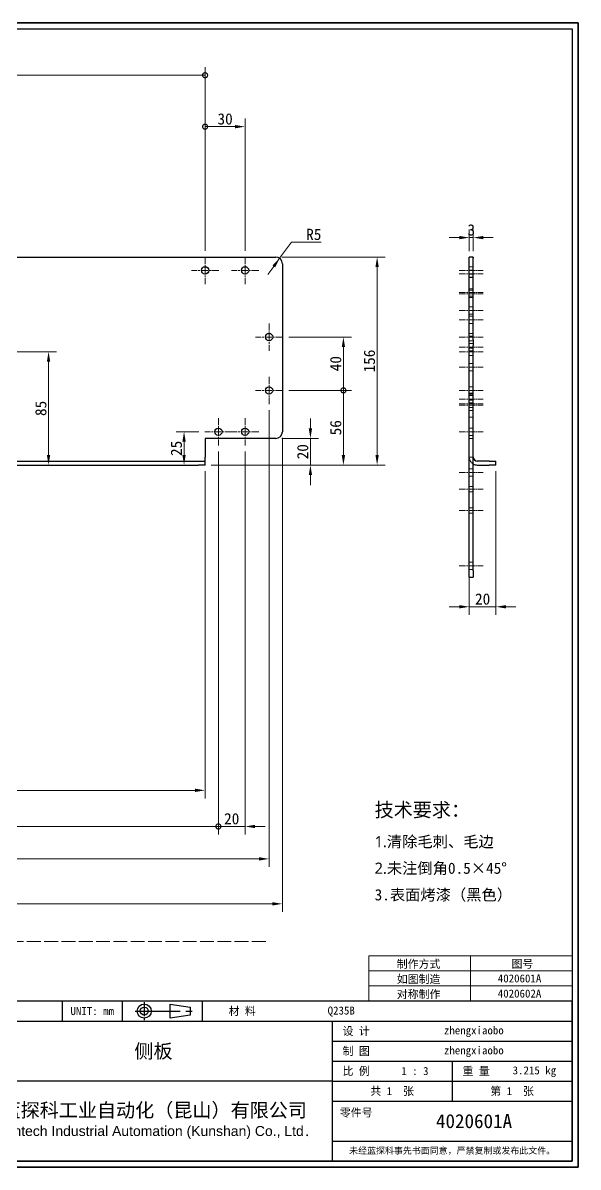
# Model space of a CAD drawing. Header units: millimetres. Extents: x 18 to 1244, y 16 to 875.
# Drawn here: x 827 to 1244, y 16 to 875 of the extents above; entities that cross this region are included whole.
import ezdxf
from ezdxf.enums import TextEntityAlignment as Align

# ---------------------------------------------------------------- set-up
doc = ezdxf.new("R2010")
doc.units = ezdxf.units.MM
doc.header["$LTSCALE"] = 3
for name, pattern in [('CHAIN', [0.3543, 0.2362, -0.0295, 0.0591, -0.0295]), ('DASHED', [0.2067, 0.1654, -0.0413]), ('DASHED_SPACE', [0.2067, 0.1654, -0.0413])]:
    doc.linetypes.add(name, pattern=pattern)
for name, color, linetype, lineweight in [('1', 7, 'Continuous', 18), ('可见 (ISO)', 7, 'Continuous', 25), ('图框 (ISO)', 7, 'Continuous', 35), ('标题 (ISO)', 7, 'Continuous', 25), ('草图几何图元 (ISO)', 7, 'Continuous', 18)]:
    doc.layers.add(name, color=color, linetype=linetype, lineweight=lineweight)
for name, color, linetype, lineweight, true_color in [('中心标记 (ISO)', 1, 'CHAIN', 18, 0xff0000), ('中心线 (ISO)', 1, 'CHAIN', 18, 0xff0000), ('尺寸 (ISO)', 7, 'Continuous', 18, 0x008000), ('符号 (ISO)', 7, 'Continuous', 18, 0x008000), ('隐藏 (ISO)', 5, 'DASHED', 18, 0x0000ff)]:
    doc.layers.add(name, color=color, linetype=linetype, lineweight=lineweight, true_color=true_color)
doc.styles.add('文本样式164', font='SimSun.ttf')
doc.styles.add('文本样式165', font='SimSun.ttf')
doc.styles.add('文本样式74', font='SimSun.ttf')
doc.styles.add('最新国标', font='simfang.ttf')
doc.styles.add('注释文本 (ISO)', font='simfang.ttf')
doc.dimstyles.new('默认 (GB)', dxfattribs={"dimscale": 3, "dimtxt": 2.8, "dimasz": 2.5, "dimexe": 2, "dimexo": 1.5, "dimgap": 0.5, "dimtad": 1, "dimtoh": 1, "dimdsep": 46, "dimtxsty": '最新国标', "dimcen": 0.09, "dimdle": 10, "dimclrd": 256, "dimclre": 256, "dimclrt": 256, "dimaunit": 1, "dimadec": 3, "dimazin": 2, "dimtfac": 0.535714, "dimtmove": 0, "dimatfit": 3, "dimfxl": 0, "dimtolj": 1, "dimtzin": 0, "dimlwd": -1, "dimlwe": -1, "dimarcsym": 0})

# ---------------------------------------------------------------- blocks, each defined once
blk = doc.blocks.new('图框 最新国标')
at = {"layer": '图框 (ISO)'}
for p, q in [((6, 291.5), (414.5, 291.5)), ((414.5, 291.5), (414.5, 5.5)), ((414.5, 5.5), (6, 5.5))]:
    blk.add_line(p, q, dxfattribs=at)
at = {"layer": '图框 (ISO)', "color": 7, "linetype": 'Continuous', "lineweight": 25}
for p, q in [((18, 290), (413, 290)), ((18, 290), (413, 290)), ((413, 290), (413, 7)), ((413, 290), (413, 7)), ((413, 7), (6, 7)), ((413, 7), (18, 7))]:
    blk.add_line(p, q, dxfattribs=at)
at = {"layer": '图框 (ISO)', "style": '文本样式74'}
blk.add_attdef('零件代号_001', (42.68, 287.25), '', height=2.5, rotation=180, dxfattribs=at)
blk = doc.blocks.new('标题栏 最新国标')
at = {"layer": '标题 (ISO)'}
for p, q in [((381.98, -183.84), (196.98, -183.84)), ((196.98, -183.84), (196.98, -223.84)), ((254.48, -183.84), (254.48, -188.84)), ((269.48, -183.84), (269.48, -188.84)), ((281.48, -188.09), (281.48, -184.59)), ((281.48, -184.59), (286.48, -185.34)), ((286.48, -185.34), (286.48, -187.34)), ((289.48, -183.84), (289.48, -188.84)), ((381.98, -223.84), (381.98, -183.84)), ((383.48, -183.84), (383.48, -225.34)), ((286.48, -187.34), (281.48, -188.09)), ((196.98, -188.84), (381.98, -188.84)), ((232.98, -188.84), (232.98, -223.84)), ((321.98, -188.84), (321.98, -223.84)), ((321.98, -193.84), (381.98, -193.84)), ((321.98, -198.84), (381.98, -198.84)), ((351.98, -198.84), (351.98, -208.84)), ((321.98, -203.84), (232.98, -203.84)), ((321.98, -203.84), (381.98, -203.84)), ((321.98, -208.84), (381.98, -208.84)), ((321.98, -218.84), (381.98, -218.84)), ((196.98, -223.84), (381.98, -223.84)), ((383.48, -225.34), (196.98, -225.34))]:
    blk.add_line(p, q, dxfattribs=at)
at = {"layer": '标题 (ISO)', "linetype": 'CHAIN', "ltscale": 5.000333}
blk.add_line((274.98, -184.09), (274.98, -188.59), dxfattribs=at)
at = {"layer": '标题 (ISO)', "linetype": 'CHAIN', "ltscale": 15.834605}
blk.add_line((272.73, -186.34), (286.98, -186.34), dxfattribs=at)
at = {"layer": '标题 (ISO)'}
for radius in [1.75, 1]:
    blk.add_circle((274.98, -186.34), radius, dxfattribs=at)
at = {"layer": '1', "style": '文本样式164'}
for s, p in [('UNIT: mm', (261.98, -186.34)), ('材 料', (299.48, -186.34)), ('设 计', (327.98, -191.34)), ('制 图', (327.98, -196.34)), ('比 例', (327.98, -201.34)), ('重 量', (357.98, -201.34)), ('共 1  张', (336.98, -206.34)), ('第 1  张', (366.98, -206.34))]:
    blk.add_text(s, height=2, dxfattribs=at).set_placement(p, align=Align.MIDDLE_CENTER)
at = {"layer": '标题 (ISO)', "char_height": 2, "style": '注释文本 (ISO)'}
for s, insert, attachment_point, line_spacing_factor in [('{\\fSimSun|b0|i0|c134|p2;\\H0.65x;      未注公差角度及线性公差使用m\\P（GB/T1804-2000），未注形位公差使\\P用K级（GB/T 1184-1996）。\\P—————————————————\\P             6以下    ±0.05 mm\\P     6 ～   30以下    ±0.10 mm\\P    30 ～  120以下    ±0.15 mm\\P   120 ～  400以下    ±0.20 mm\\P   400 ～ 1000以下    ±0.30 mm\\P  1000 ～ 2000以下    ±0.50 mm\\P          2000以上    ±0.80 mm\\P\\H0.38462x;\\P\\H2.6x;           300以下    ±30′\\P   300 ～ 1000以下    ±15′\\P          1000以上    ±5′}', (198.48, -206.34), 4, 1.075116), ('{\\fMicrosoft YaHei|b0|i0|c134|p34;\\H1.75x;蓝探科工业自动化（昆山）有限公司\\P\\fArial|b0|i0|c0|p34;\\H0.71429x;Lantech Industrial Automation (Kunshan) Co., Ltd\\fFangSong|b0|i0|c134|p49;.\\H1.15195x; }', (277.48, -213.84), 5, 0.978695)]:
    blk.add_mtext(s, dxfattribs=dict(at, insert=insert, attachment_point=attachment_point, line_spacing_factor=line_spacing_factor))
at = {"layer": '标题 (ISO)', "attachment_point": 5, "style": '注释文本 (ISO)'}
for s, insert, char_height in [('\\fFangSong|b0|i0;零件号', (327.98, -211.84), 2), ('\\fSimSun|b0|i0;{\\H1.6000;未经蓝探科事先书面同意，严禁复制或发布此文件。}', (351.98, -221.34), 1.6)]:
    blk.add_mtext(s, dxfattribs=dict(at, insert=insert, char_height=char_height))
at = {"layer": '标题 (ISO)'}
for tag, p, height, style in [('材料_001', (320.84, -187.21), 2, '注释文本 (ISO)'), ('设计人_001', (349.92, -192.16), 2, '注释文本 (ISO)'), ('库存编号_001', (272.52, -198.11), 3.5, '文本样式165'), ('设计人_001', (349.92, -197.16), 2, '注释文本 (ISO)'), ('视图比例_001', (339.26, -202.33), 2, '注释文本 (ISO)'), ('质量\\P3;_001', (367.1, -202.16), 2, '注释文本 (ISO)'), ('零件代号_001', (347.93, -215.59), 3.5, '文本样式165')]:
    blk.add_attdef(tag, p, '', height=height, dxfattribs=dict(at, style=style))
blk = doc.blocks.new('_DotSmall')
at = {"color": 0, "linetype": 'ByBlock', "const_width": 0.5}
blk.add_lwpolyline([(-0.0625, 0, 1), (0.0625, 0, 1)], format="xyb", close=True, dxfattribs=at)
blk = doc.blocks.new('*D9')
at = {"layer": 'Defpoints', "color": 0, "transparency": 16777216}
for p in [(416.63, 542.93), (963.63, 542.93), (963.63, 299.02)]:
    blk.add_point(p, dxfattribs=at)
at = {"layer": '尺寸 (ISO)', "color": 116, "true_color": 0x00803f, "transparency": 16777216}
for p, q in [((416.63, 538.43), (416.63, 293.02)), ((963.63, 538.43), (963.63, 293.02)), ((416.63, 299.02), (956.13, 299.02))]:
    blk.add_line(p, q, dxfattribs=at)
blk.add_solid([(956.13, 300.27), (956.13, 297.77), (963.63, 299.02)], dxfattribs=at)
at = {"layer": '尺寸 (ISO)', "color": 116, "true_color": 0x00803f, "transparency": 16777216, "xscale": 7.5, "yscale": 7.5, "zscale": 7.5, "rotation": 180}
blk.add_blockref('_DotSmall', (416.63, 299.02), dxfattribs=at)
at = {"layer": '尺寸 (ISO)', "transparency": 16777216, "insert": (690.13, 304.77), "char_height": 8.4, "attachment_point": 5, "style": '最新国标'}
blk.add_mtext('\\A1;547', dxfattribs=at)
blk = doc.blocks.new('*D41')
at = {"layer": 'Defpoints', "color": 0, "transparency": 16777216}
for p in [(963.63, 835.27), (643.63, 699.18), (963.63, 699.18)]:
    blk.add_point(p, dxfattribs=at)
at = {"layer": '尺寸 (ISO)', "color": 116, "true_color": 0x00803f, "transparency": 16777216}
for p, q in [((643.63, 703.68), (643.63, 841.27)), ((963.63, 703.68), (963.63, 841.27)), ((643.63, 835.27), (963.63, 835.27))]:
    blk.add_line(p, q, dxfattribs=at)
at = {"layer": '尺寸 (ISO)', "color": 116, "true_color": 0x00803f, "transparency": 16777216, "xscale": 7.5, "yscale": 7.5, "zscale": 7.5, "rotation": 180}
blk.add_blockref('_DotSmall', (643.63, 835.27), dxfattribs=at)
at = {"layer": '尺寸 (ISO)', "color": 116, "true_color": 0x00803f, "transparency": 16777216, "xscale": 7.5, "yscale": 7.5, "zscale": 7.5}
blk.add_blockref('_DotSmall', (963.63, 835.27), dxfattribs=at)
at = {"layer": '尺寸 (ISO)', "transparency": 16777216, "insert": (803.63, 841.02), "char_height": 8.4, "attachment_point": 5, "style": '最新国标'}
blk.add_mtext('\\A1;320', dxfattribs=at)
blk = doc.blocks.new('*D42')
at = {"layer": 'Defpoints', "color": 0, "transparency": 16777216}
for p in [(993.63, 796.69), (963.63, 699.18), (993.63, 699.18)]:
    blk.add_point(p, dxfattribs=at)
at = {"layer": '尺寸 (ISO)', "color": 116, "true_color": 0x00803f, "transparency": 16777216}
for p, q in [((963.63, 703.68), (963.63, 802.69)), ((993.63, 703.68), (993.63, 802.69)), ((963.63, 796.69), (986.13, 796.69))]:
    blk.add_line(p, q, dxfattribs=at)
blk.add_solid([(986.13, 797.94), (986.13, 795.44), (993.63, 796.69)], dxfattribs=at)
at = {"layer": '尺寸 (ISO)', "color": 116, "true_color": 0x00803f, "transparency": 16777216, "xscale": 7.5, "yscale": 7.5, "zscale": 7.5, "rotation": 180}
blk.add_blockref('_DotSmall', (963.63, 796.69), dxfattribs=at)
at = {"layer": '尺寸 (ISO)', "transparency": 16777216, "insert": (978.66, 802.43), "char_height": 8.4, "attachment_point": 5, "style": '最新国标'}
blk.add_mtext('\\A1;30', dxfattribs=at)
blk = doc.blocks.new('*D45')
at = {"layer": 'Defpoints', "color": 0, "transparency": 16777216}
for p in [(973.63, 557.68), (208.63, 463.93), (973.63, 271.93)]:
    blk.add_point(p, dxfattribs=at)
at = {"layer": '尺寸 (ISO)', "color": 116, "true_color": 0x00803f, "transparency": 16777216}
for p, q in [((973.63, 553.18), (973.63, 265.93)), ((208.63, 459.43), (208.63, 265.93)), ((216.13, 271.93), (973.63, 271.93))]:
    blk.add_line(p, q, dxfattribs=at)
blk.add_solid([(216.13, 273.18), (216.13, 270.68), (208.63, 271.93)], dxfattribs=at)
at = {"layer": '尺寸 (ISO)', "color": 116, "true_color": 0x00803f, "transparency": 16777216, "xscale": 7.5, "yscale": 7.5, "zscale": 7.5}
blk.add_blockref('_DotSmall', (973.63, 271.93), dxfattribs=at)
at = {"layer": '尺寸 (ISO)', "transparency": 16777216, "insert": (591.13, 277.68), "char_height": 8.4, "attachment_point": 5, "style": '最新国标'}
blk.add_mtext('\\A1;765', dxfattribs=at)
blk = doc.blocks.new('*D46')
at = {"layer": 'Defpoints', "color": 0, "transparency": 16777216}
for p in [(973.63, 557.68), (993.63, 557.68), (993.63, 271.93)]:
    blk.add_point(p, dxfattribs=at)
at = {"layer": '尺寸 (ISO)', "color": 116, "true_color": 0x00803f, "transparency": 16777216}
for p, q in [((973.63, 553.18), (973.63, 265.93)), ((993.63, 553.18), (993.63, 265.93)), ((973.63, 271.93), (986.13, 271.93)), ((993.63, 271.93), (986.13, 271.93)), ((1001.13, 271.93), (1008.63, 271.93))]:
    blk.add_line(p, q, dxfattribs=at)
blk.add_solid([(1001.13, 273.18), (1001.13, 270.68), (993.63, 271.93)], dxfattribs=at)
at = {"layer": '尺寸 (ISO)', "color": 116, "true_color": 0x00803f, "transparency": 16777216, "xscale": 7.5, "yscale": 7.5, "zscale": 7.5}
blk.add_blockref('_DotSmall', (973.63, 271.93), dxfattribs=at)
at = {"layer": '尺寸 (ISO)', "transparency": 16777216, "insert": (983.63, 277.68), "char_height": 8.4, "attachment_point": 5, "style": '最新国标'}
blk.add_mtext('\\A1;20', dxfattribs=at)
blk = doc.blocks.new('*D47')
at = {"layer": 'Defpoints', "color": 0, "transparency": 16777216}
for p in [(1011.63, 588.68), (208.63, 463.93), (1011.63, 247.62)]:
    blk.add_point(p, dxfattribs=at)
at = {"layer": '尺寸 (ISO)', "color": 116, "true_color": 0x00803f, "transparency": 16777216}
for p, q in [((1011.63, 584.18), (1011.63, 241.62)), ((208.63, 459.43), (208.63, 241.62)), ((216.13, 247.62), (1004.13, 247.62))]:
    blk.add_line(p, q, dxfattribs=at)
for points in [[(216.13, 248.87), (216.13, 246.37), (208.63, 247.62)], [(1004.13, 248.87), (1004.13, 246.37), (1011.63, 247.62)]]:
    blk.add_solid(points, dxfattribs=at)
at = {"layer": '尺寸 (ISO)', "transparency": 16777216, "insert": (610.13, 253.36), "char_height": 8.4, "attachment_point": 5, "style": '最新国标'}
blk.add_mtext('\\A1;803', dxfattribs=at)
blk = doc.blocks.new('*D57')
at = {"layer": 'Defpoints', "color": 0, "transparency": 16777216}
for p in [(796.38, 627.93), (846.2, 627.93), (846.2, 542.93)]:
    blk.add_point(p, dxfattribs=at)
at = {"layer": '尺寸 (ISO)', "color": 116, "true_color": 0x00803f, "transparency": 16777216}
for p, q in [((800.88, 627.93), (852.2, 627.93)), ((846.2, 550.43), (846.2, 620.43))]:
    blk.add_line(p, q, dxfattribs=at)
for points in [[(844.95, 620.43), (847.45, 620.43), (846.2, 627.93)], [(844.95, 550.43), (847.45, 550.43), (846.2, 542.93)]]:
    blk.add_solid(points, dxfattribs=at)
at = {"layer": '尺寸 (ISO)', "transparency": 16777216, "insert": (840.45, 585.43), "char_height": 8.4, "attachment_point": 5, "rotation": 90, "style": '最新国标'}
blk.add_mtext('\\A1;85', dxfattribs=at)
blk = doc.blocks.new('*D60')
at = {"layer": 'Defpoints', "color": 0, "transparency": 16777216}
for p in [(947.87, 567.93), (963.38, 567.93), (958.63, 542.93)]:
    blk.add_point(p, dxfattribs=at)
at = {"layer": '尺寸 (ISO)', "color": 116, "true_color": 0x00803f, "transparency": 16777216}
for p, q in [((958.88, 567.93), (941.87, 567.93)), ((947.87, 550.43), (947.87, 560.43)), ((954.13, 542.93), (941.87, 542.93))]:
    blk.add_line(p, q, dxfattribs=at)
for points in [[(946.62, 560.43), (949.12, 560.43), (947.87, 567.93)], [(946.62, 550.43), (949.12, 550.43), (947.87, 542.93)]]:
    blk.add_solid(points, dxfattribs=at)
at = {"layer": '尺寸 (ISO)', "transparency": 16777216, "insert": (942.12, 555.43), "char_height": 8.4, "attachment_point": 5, "rotation": 90, "style": '最新国标'}
blk.add_mtext('\\A1;25', dxfattribs=at)
blk = doc.blocks.new('*D61')
at = {"layer": 'Defpoints', "color": 0, "transparency": 16777216}
for p in [(1016.63, 562.93), (1042.66, 562.93), (963.63, 542.93)]:
    blk.add_point(p, dxfattribs=at)
at = {"layer": '尺寸 (ISO)', "color": 116, "true_color": 0x00803f, "transparency": 16777216}
for p, q in [((1042.66, 570.43), (1042.66, 577.93)), ((1021.13, 562.93), (1048.66, 562.93)), ((1042.66, 562.93), (1042.66, 555.43)), ((1042.66, 550.43), (1042.66, 555.43)), ((1042.66, 542.93), (1042.66, 550.43)), ((968.13, 542.93), (1048.66, 542.93)), ((1042.66, 535.43), (1042.66, 527.93))]:
    blk.add_line(p, q, dxfattribs=at)
for points in [[(1041.41, 570.43), (1043.91, 570.43), (1042.66, 562.93)], [(1041.41, 535.43), (1043.91, 535.43), (1042.66, 542.93)]]:
    blk.add_solid(points, dxfattribs=at)
at = {"layer": '尺寸 (ISO)', "transparency": 16777216, "insert": (1036.91, 552.93), "char_height": 8.4, "attachment_point": 5, "rotation": 90, "style": '最新国标'}
blk.add_mtext('\\A1;20', dxfattribs=at)
blk = doc.blocks.new('*D62')
at = {"layer": 'Defpoints', "color": 0, "transparency": 16777216}
for p in [(1021.88, 598.93), (1067.42, 598.93), (963.63, 542.93)]:
    blk.add_point(p, dxfattribs=at)
at = {"layer": '尺寸 (ISO)', "color": 116, "true_color": 0x00803f, "transparency": 16777216}
for p, q in [((1026.38, 598.93), (1073.42, 598.93)), ((1067.42, 550.43), (1067.42, 598.93)), ((968.13, 542.93), (1073.42, 542.93))]:
    blk.add_line(p, q, dxfattribs=at)
blk.add_solid([(1066.17, 550.43), (1068.67, 550.43), (1067.42, 542.93)], dxfattribs=at)
at = {"layer": '尺寸 (ISO)', "color": 116, "true_color": 0x00803f, "transparency": 16777216, "xscale": 7.5, "yscale": 7.5, "zscale": 7.5, "rotation": 90}
blk.add_blockref('_DotSmall', (1067.42, 598.93), dxfattribs=at)
at = {"layer": '尺寸 (ISO)', "transparency": 16777216, "insert": (1061.67, 570.9), "char_height": 8.4, "attachment_point": 5, "rotation": 90, "style": '最新国标'}
blk.add_mtext('\\A1;56', dxfattribs=at)
blk = doc.blocks.new('*D63')
at = {"layer": 'Defpoints', "color": 0, "transparency": 16777216}
for p in [(1021.88, 638.93), (1067.42, 638.93), (1021.88, 598.93)]:
    blk.add_point(p, dxfattribs=at)
at = {"layer": '尺寸 (ISO)', "color": 116, "true_color": 0x00803f, "transparency": 16777216}
for p, q in [((1026.38, 638.93), (1073.42, 638.93)), ((1067.42, 598.93), (1067.42, 631.43)), ((1026.38, 598.93), (1073.42, 598.93))]:
    blk.add_line(p, q, dxfattribs=at)
blk.add_solid([(1066.17, 631.43), (1068.67, 631.43), (1067.42, 638.93)], dxfattribs=at)
at = {"layer": '尺寸 (ISO)', "color": 116, "true_color": 0x00803f, "transparency": 16777216, "xscale": 7.5, "yscale": 7.5, "zscale": 7.5, "rotation": 270}
blk.add_blockref('_DotSmall', (1067.42, 598.93), dxfattribs=at)
at = {"layer": '尺寸 (ISO)', "transparency": 16777216, "insert": (1061.67, 618.96), "char_height": 8.4, "attachment_point": 5, "rotation": 90, "style": '最新国标'}
blk.add_mtext('\\A1;40', dxfattribs=at)
blk = doc.blocks.new('*D66')
at = {"layer": 'Defpoints', "color": 0, "transparency": 16777216}
for p in [(1016.63, 698.93), (1092.7, 698.93), (963.63, 542.93)]:
    blk.add_point(p, dxfattribs=at)
at = {"layer": '尺寸 (ISO)', "color": 116, "true_color": 0x00803f, "transparency": 16777216}
for p, q in [((1021.13, 698.93), (1098.7, 698.93)), ((1092.7, 550.43), (1092.7, 691.43)), ((968.13, 542.93), (1098.7, 542.93))]:
    blk.add_line(p, q, dxfattribs=at)
for points in [[(1091.45, 691.43), (1093.95, 691.43), (1092.7, 698.93)], [(1091.45, 550.43), (1093.95, 550.43), (1092.7, 542.93)]]:
    blk.add_solid(points, dxfattribs=at)
at = {"layer": '尺寸 (ISO)', "transparency": 16777216, "insert": (1086.95, 620.93), "char_height": 8.4, "attachment_point": 5, "rotation": 90, "style": '最新国标'}
blk.add_mtext('\\A1;156', dxfattribs=at)
blk = doc.blocks.new('*D67')
at = {"layer": 'Defpoints', "color": 0, "transparency": 16777216}
for p in [(1019.57, 697.97), (1016.63, 693.93)]:
    blk.add_point(p, dxfattribs=at)
at = {"layer": '尺寸 (ISO)', "color": 116, "true_color": 0x00803f, "transparency": 16777216}
for p, q in [((1019.57, 697.97), (1023.99, 704.04)), ((1028.41, 710.1), (1023.99, 704.04)), ((1050.76, 710.1), (1028.41, 710.1)), ((1016.63, 693.93), (1019.57, 697.97)), ((1015.16, 691.91), (1010.74, 685.85))]:
    blk.add_line(p, q, dxfattribs=at)
blk.add_solid([(1014.15, 692.65), (1016.17, 691.18), (1019.57, 697.97)], dxfattribs=at)
at = {"layer": '尺寸 (ISO)', "transparency": 16777216, "insert": (1045.19, 715.85), "char_height": 8.4, "attachment_point": 5, "style": '最新国标'}
blk.add_mtext('\\A1;R5', dxfattribs=at)
blk = doc.blocks.new('*D69')
at = {"layer": 'Defpoints', "color": 0, "transparency": 16777216}
for p in [(1164.86, 713.49), (1161.86, 698.93), (1164.86, 698.93)]:
    blk.add_point(p, dxfattribs=at)
at = {"layer": '尺寸 (ISO)', "color": 116, "true_color": 0x00803f, "transparency": 16777216}
for p, q in [((1154.36, 713.49), (1146.86, 713.49)), ((1161.86, 703.43), (1161.86, 719.49)), ((1161.86, 713.49), (1164.86, 713.49)), ((1164.86, 703.43), (1164.86, 719.49)), ((1172.36, 713.49), (1179.86, 713.49))]:
    blk.add_line(p, q, dxfattribs=at)
for points in [[(1154.36, 714.74), (1154.36, 712.24), (1161.86, 713.49)], [(1172.36, 714.74), (1172.36, 712.24), (1164.86, 713.49)]]:
    blk.add_solid(points, dxfattribs=at)
at = {"layer": '尺寸 (ISO)', "transparency": 16777216, "insert": (1163.36, 719.24), "char_height": 8.4, "attachment_point": 5, "style": '最新国标'}
blk.add_mtext('\\A1;3', dxfattribs=at)
blk = doc.blocks.new('*D70')
at = {"layer": 'Defpoints', "color": 0, "transparency": 16777216}
for p in [(1181.86, 542.93), (1161.86, 463.93), (1181.86, 436.68)]:
    blk.add_point(p, dxfattribs=at)
at = {"layer": '尺寸 (ISO)', "color": 116, "true_color": 0x00803f, "transparency": 16777216}
for p, q in [((1181.86, 538.43), (1181.86, 430.68)), ((1161.86, 459.43), (1161.86, 430.68)), ((1154.36, 436.68), (1146.86, 436.68)), ((1161.86, 436.68), (1169.36, 436.68)), ((1169.36, 436.68), (1174.36, 436.68)), ((1181.86, 436.68), (1174.36, 436.68)), ((1189.36, 436.68), (1196.86, 436.68))]:
    blk.add_line(p, q, dxfattribs=at)
for points in [[(1154.36, 437.93), (1154.36, 435.43), (1161.86, 436.68)], [(1189.36, 437.93), (1189.36, 435.43), (1181.86, 436.68)]]:
    blk.add_solid(points, dxfattribs=at)
at = {"layer": '尺寸 (ISO)', "transparency": 16777216, "insert": (1171.86, 442.43), "char_height": 8.4, "attachment_point": 5, "style": '最新国标'}
blk.add_mtext('\\A1;20', dxfattribs=at)
blk = doc.blocks.new('*D71')
at = {"layer": 'Defpoints', "color": 0, "transparency": 16777216}
for p in [(1021.63, 567.93), (208.63, 463.93), (1021.63, 213.93)]:
    blk.add_point(p, dxfattribs=at)
at = {"layer": '尺寸 (ISO)', "color": 116, "true_color": 0x00803f, "transparency": 16777216}
for p, q in [((1021.63, 563.43), (1021.63, 207.93)), ((208.63, 459.43), (208.63, 207.93)), ((216.13, 213.93), (1014.13, 213.93))]:
    blk.add_line(p, q, dxfattribs=at)
for points in [[(216.13, 215.18), (216.13, 212.68), (208.63, 213.93)], [(1014.13, 215.18), (1014.13, 212.68), (1021.63, 213.93)]]:
    blk.add_solid(points, dxfattribs=at)
at = {"layer": '尺寸 (ISO)', "transparency": 16777216, "insert": (615.13, 219.68), "char_height": 8.4, "attachment_point": 5, "style": '最新国标'}
blk.add_mtext('\\A1;813', dxfattribs=at)
blk = doc.blocks.new('表格1')
at = {"layer": '符号 (ISO)'}
for p, q in [((362.2, 58.33), (413, 58.33)), ((362.2, 58.33), (362.2, 54.56)), ((387.6, 58.33), (387.6, 54.56)), ((413, 58.33), (413, 54.56)), ((362.2, 54.56), (413, 54.56)), ((362.2, 54.56), (362.2, 47)), ((387.6, 54.56), (387.6, 47)), ((413, 54.56), (413, 47)), ((362.2, 50.78), (413, 50.78)), ((362.2, 47), (413, 47))]:
    blk.add_line(p, q, dxfattribs=at)
at = {"layer": '符号 (ISO)', "char_height": 2, "attachment_point": 7, "style": '注释文本 (ISO)'}
for s, insert in [('制作方式', (369.14, 55.04)), ('图号', (397.84, 55.09)), ('如图制造', (369.15, 51.27)), ('4020601A', (394.41, 51.63)), ('对称制作', (369.15, 47.48)), ('4020602A', (394.41, 47.85))]:
    blk.add_mtext(s, dxfattribs=dict(at, insert=insert))

msp = doc.modelspace()

# ---------------------------------------------------------------- linework, layer by layer
at = {"layer": '中心标记 (ISO)', "ltscale": 7.593151}
for p, q in [((963.6306, 699.1827), (963.6306, 678.6827)), ((993.6306, 699.1827), (993.6306, 678.6827)), ((973.8806, 688.9327), (953.3806, 688.9327)), ((1003.8806, 688.9327), (983.3806, 688.9327)), ((1011.6306, 649.1827), (1011.6306, 628.6827)), ((1021.8806, 638.9327), (1001.3806, 638.9327)), ((1011.6306, 609.1827), (1011.6306, 588.6827)), ((1021.8806, 598.9327), (1001.3806, 598.9327)), ((973.6306, 578.1827), (973.6306, 557.6827)), ((993.6306, 578.1827), (993.6306, 557.6827)), ((983.8806, 567.9327), (963.3806, 567.9327)), ((1003.8806, 567.9327), (983.3806, 567.9327))]:
    msp.add_line(p, q, dxfattribs=at)
at = {"layer": '中心线 (ISO)', "ltscale": 6.667144}
for p, q in [((1154.3614, 688.9327), (1172.3614, 688.9327)), ((1154.3614, 686.4327), (1172.3614, 686.4327)), ((1154.3614, 672.4327), (1172.3614, 672.4327)), ((1154.3614, 671.4327), (1172.3614, 671.4327)), ((1154.3614, 658.9327), (1172.3614, 658.9327)), ((1154.3614, 651.9327), (1172.3614, 651.9327)), ((1154.3614, 638.9327), (1172.3614, 638.9327)), ((1154.3614, 631.4327), (1172.3614, 631.4327)), ((1154.3614, 627.9327), (1172.3614, 627.9327)), ((1154.3614, 616.4327), (1172.3614, 616.4327)), ((1154.3614, 598.9327), (1172.3614, 598.9327)), ((1154.3614, 592.4327), (1172.3614, 592.4327)), ((1154.3614, 588.9327), (1172.3614, 588.9327)), ((1154.3614, 587.9327), (1172.3614, 587.9327)), ((1154.3614, 567.9327), (1172.3614, 567.9327)), ((1154.3614, 537.4327), (1172.3614, 537.4327)), ((1154.3614, 524.9327), (1172.3614, 524.9327)), ((1154.3614, 508.9327), (1172.3614, 508.9327)), ((1154.3614, 467.4327), (1172.3614, 467.4327))]:
    msp.add_line(p, q, dxfattribs=at)
at = {"layer": '可见 (ISO)'}
for p, q in [((383.6306, 698.9327), (1016.6306, 698.9327)), ((1161.8614, 698.2629), (1161.8614, 698.9327)), ((1164.8614, 698.9327), (1161.8614, 698.9327)), ((1161.8614, 636.8676), (1161.8614, 698.2629)), ((1164.8614, 698.9327), (1164.8614, 698.2629)), ((1164.8614, 636.8676), (1164.8614, 698.2629)), ((1021.6306, 693.9327), (1021.6306, 567.9327)), ((1161.8614, 632.5375), (1161.8614, 636.8676)), ((1164.8614, 636.8676), (1164.8614, 632.5375)), ((1161.8614, 463.9327), (1161.8614, 632.5375)), ((1164.8614, 463.9327), (1164.8614, 632.5375)), ((963.6306, 562.9327), (963.6306, 548.9327)), ((1016.6306, 562.9327), (963.6306, 562.9327)), ((421.6306, 545.9327), (958.6306, 545.9327)), ((421.6306, 542.9327), (958.6306, 542.9327)), ((958.6306, 545.9327), (963.6306, 545.9327)), ((963.6306, 542.9327), (958.6306, 542.9327)), ((963.6306, 545.9327), (963.6306, 548.9327)), ((963.6306, 542.9327), (963.6306, 545.9327)), ((1176.8614, 545.9327), (1167.8614, 545.9327)), ((1167.8614, 542.9327), (1176.8614, 542.9327)), ((1176.8614, 545.9327), (1181.8614, 545.9327)), ((1181.8614, 542.9327), (1176.8614, 542.9327)), ((1181.8614, 542.9327), (1181.8614, 545.9327)), ((1161.8614, 458.9327), (1161.8614, 463.9327)), ((1164.8614, 463.9327), (1164.8614, 458.9327)), ((1161.8614, 458.9327), (1164.8614, 458.9327))]:
    msp.add_line(p, q, dxfattribs=at)
for centre in [(963.6306, 688.9327), (993.6306, 688.9327), (1011.6306, 638.9327), (1011.6306, 598.9327), (973.6306, 567.9327), (993.6306, 567.9327)]:
    msp.add_circle(centre, 2.75, dxfattribs=at)
for centre, radius, start, end in [((1016.6306, 693.9327), 5, 0, 90), ((1016.6306, 567.9327), 5, 270, 0), ((1167.8614, 548.9327), 3, 180, 270), ((1167.8614, 548.9327), 6, 240, 270)]:
    msp.add_arc(centre, radius, start, end, dxfattribs=at)
at = {"layer": '草图几何图元 (ISO)', "linetype": 'DASHED_SPACE', "ltscale": 20.946363}
msp.add_line((180.5108, 185.7959), (1011.7966, 185.7959), dxfattribs=at)
at = {"layer": '隐藏 (ISO)', "ltscale": 1.904597}
for p, q in [((1161.8614, 691.6827), (1164.8614, 691.6827)), ((1161.8614, 689.1827), (1164.8614, 689.1827)), ((1161.8614, 686.1827), (1164.8614, 686.1827)), ((1164.8614, 683.9327), (1161.8614, 683.9327)), ((1161.8614, 683.6827), (1164.8614, 683.6827)), ((1161.8614, 675.1827), (1164.8614, 675.1827)), ((1161.8614, 674.1827), (1164.8614, 674.1827)), ((1161.8614, 669.6827), (1164.8614, 669.6827)), ((1161.8614, 668.6827), (1164.8614, 668.6827)), ((1161.8614, 661.6827), (1164.8614, 661.6827)), ((1161.8614, 656.1827), (1164.8614, 656.1827)), ((1161.8614, 654.6827), (1164.8614, 654.6827)), ((1161.8614, 649.1827), (1164.8614, 649.1827)), ((1161.8614, 641.6827), (1164.8614, 641.6827)), ((1161.8614, 639.6827), (1164.8614, 639.6827)), ((1161.8614, 636.1827), (1164.8614, 636.1827)), ((1161.8614, 634.1827), (1164.8614, 634.1827)), ((1161.8614, 630.6827), (1164.8614, 630.6827)), ((1161.8614, 628.6827), (1164.8614, 628.6827)), ((1161.8614, 625.1827), (1164.8614, 625.1827)), ((1161.8614, 619.1827), (1164.8614, 619.1827)), ((1161.8614, 613.6827), (1164.8614, 613.6827)), ((1161.8614, 601.6827), (1164.8614, 601.6827)), ((1161.8614, 596.9327), (1164.8614, 596.9327)), ((1161.8614, 596.1827), (1164.8614, 596.1827)), ((1161.8614, 595.1827), (1164.8614, 595.1827)), ((1161.8614, 591.6827), (1164.8614, 591.6827)), ((1161.8614, 589.6827), (1164.8614, 589.6827)), ((1161.8614, 586.1827), (1164.8614, 586.1827)), ((1161.8614, 583.9327), (1164.8614, 583.9327)), ((1161.8614, 578.9327), (1164.8614, 578.9327)), ((1161.8614, 570.6827), (1164.8614, 570.6827)), ((1161.8614, 565.1827), (1164.8614, 565.1827)), ((1161.8614, 562.9327), (1164.8614, 562.9327)), ((1161.8614, 548.9327), (1164.8614, 548.9327)), ((1161.8614, 540.1827), (1164.8614, 540.1827)), ((1161.8614, 534.6827), (1164.8614, 534.6827)), ((1161.8614, 526.9327), (1164.8614, 526.9327)), ((1161.8614, 522.9327), (1164.8614, 522.9327)), ((1161.8614, 510.9327), (1164.8614, 510.9327)), ((1161.8614, 506.9327), (1164.8614, 506.9327)), ((1161.8614, 470.1827), (1164.8614, 470.1827)), ((1161.8614, 464.6827), (1164.8614, 464.6827))]:
    msp.add_line(p, q, dxfattribs=at)
at = {"layer": '隐藏 (ISO)', "ltscale": 3.989087}
msp.add_arc((1167.8614, 548.9327), 6, 180, 240, dxfattribs=at)

# ---------------------------------------------------------------- block references
at = {"xscale": 3, "yscale": 3, "zscale": 3}
for name in ['图框 最新国标', '表格1']:
    msp.add_blockref(name, (0, 0), dxfattribs=at)
ref = msp.add_blockref('标题栏 最新国标', (93.0524, 692.5328), dxfattribs=dict(xscale=3, yscale=3, zscale=3))
ref.add_attrib('零件代号_001', '4020601A', (1136.8492, 45.75), dxfattribs={"layer": '标题 (ISO)', "height": 10.5, "style": '文本样式165'})
ref.add_attrib('库存编号_001', '侧板', (910.6006, 98.1913), dxfattribs={"layer": '标题 (ISO)', "height": 10.5, "style": '文本样式165'})
ref.add_attrib('质量\\P3;_001', '3.215 kg', (1194.36, 86.0486), dxfattribs={"layer": '标题 (ISO)', "height": 6, "style": '注释文本 (ISO)'})
ref.add_attrib('视图比例_001', '1 : 3', (1110.84, 85.5514), dxfattribs={"layer": '标题 (ISO)', "height": 6, "style": '注释文本 (ISO)'})
ref.add_attrib('设计人_001', 'zhengxiaobo', (1142.8114, 116.0486), dxfattribs={"layer": '标题 (ISO)', "height": 6, "style": '注释文本 (ISO)'})
ref.add_attrib('设计人_001', 'zhengxiaobo', (1142.8114, 101.0486), dxfattribs={"layer": '标题 (ISO)', "height": 6, "style": '注释文本 (ISO)'})
ref.add_attrib('材料_001', 'Q235B', (1055.58, 130.8943), dxfattribs={"layer": '标题 (ISO)', "height": 6, "style": '注释文本 (ISO)'})

# ---------------------------------------------------------------- texts
at = {"layer": '符号 (ISO)', "insert": (1090.8234, 252.5238), "char_height": 6.0000001, "width": 128.000007, "attachment_point": 4, "line_spacing_factor": 1.422433, "style": '注释文本 (ISO)'}
msp.add_mtext('{\\H1.75x;技术要求：\\P\\fSegoe UI|b0|i0|c134|p34;\\H0.8x;1.\\fFangSong|b0|i0|c134|p49;清除毛刺、毛边\\P\\fSegoe UI|b0|i0|c134|p34;2.\\fFangSong|b0|i0|c134|p49;未注倒角\\fSimSun|b0|i0|c134|p2;0.5×\\f仿宋_GB2312|b0|i0|c134|p0;45°\\P3.\\fSimSun|b0|i0|c134|p2;表面烤漆（黑色）}', dxfattribs=at)

# ---------------------------------------------------------------- dimensions: what is measured, and where the dimension line sits
at = {"layer": '尺寸 (ISO)', "color": 116, "true_color": 0x00803f}
for base, p1, p2, angle, override, picture, middle in [((963.6306, 835.2676), (643.6306, 699.1827), (963.6306, 699.1827), 180, {"dimgap": 0.5, "dimtoh": 0, "dimdec": 2, "dimblk1": 'DotSmall', "dimblk2": 'DotSmall', "dimsah": 1, "dimdle": 0, "dimtol": 0, "dimlim": 0, "dimtp": 0, "dimtm": 0, "dimtdec": 2, "dimtofl": 0, "dimatfit": 1}, '*D41', (803.6306, 835.2676)), ((993.6306, 796.6857), (963.6306, 699.1827), (993.6306, 699.1827), 180, {"dimgap": 0.5, "dimtoh": 0, "dimdec": 2, "dimblk1": 'DotSmall', "dimsah": 1, "dimdle": 0, "dimtol": 0, "dimlim": 0, "dimtp": 0, "dimtm": 0, "dimtdec": 2, "dimtofl": 0, "dimatfit": 1}, '*D42', (978.6606, 796.6857)), ((1164.8614, 713.4922), (1161.8614, 698.9327), (1164.8614, 698.9327), 180, {"dimgap": 0.5, "dimtoh": 0, "dimdec": 2, "dimtol": 0, "dimlim": 0, "dimtp": 0, "dimtm": 0, "dimtdec": 2, "dimtofl": 1, "dimatfit": 1}, '*D69', (1163.3614, 713.4922)), ((1092.7026, 698.9327), (963.6306, 542.9327), (1016.6306, 698.9327), 270, {"dimgap": 0.5, "dimtoh": 0, "dimdec": 2, "dimtol": 0, "dimlim": 0, "dimtp": 0, "dimtm": 0, "dimtdec": 2, "dimtofl": 0, "dimatfit": 1}, '*D66', (1092.7026, 620.9327)), ((1067.4195, 638.9327), (1021.8806, 598.9327), (1021.8806, 638.9327), 90, {"dimgap": 0.5, "dimtoh": 0, "dimdec": 2, "dimblk1": 'DotSmall', "dimsah": 1, "dimdle": 0, "dimtol": 0, "dimlim": 0, "dimtp": 0, "dimtm": 0, "dimtdec": 2, "dimtofl": 0, "dimatfit": 1}, '*D63', (1067.4195, 618.9627)), ((846.2025, 627.9327), (846.2025, 542.9327), (796.3806, 627.9327), 270, {"dimgap": 0.5, "dimtoh": 0, "dimdec": 2, "dimse1": 1, "dimtol": 0, "dimlim": 0, "dimtp": 0, "dimtm": 0, "dimtdec": 2, "dimtofl": 0, "dimatfit": 1}, '*D57', (846.2025, 585.4327)), ((1067.4195, 598.9327), (963.6306, 542.9327), (1021.8806, 598.9327), 90, {"dimgap": 0.5, "dimtoh": 0, "dimdec": 2, "dimblk2": 'DotSmall', "dimsah": 1, "dimdle": 0, "dimtol": 0, "dimlim": 0, "dimtp": 0, "dimtm": 0, "dimtdec": 2, "dimtofl": 0, "dimatfit": 1}, '*D62', (1067.4195, 570.9027)), ((1042.662, 562.9327), (963.6306, 542.9327), (1016.6306, 562.9327), 270, {"dimgap": 0.5, "dimtoh": 0, "dimdec": 2, "dimtol": 0, "dimlim": 0, "dimtp": 0, "dimtm": 0, "dimtdec": 2, "dimtofl": 0}, '*D61', (1042.662, 552.9327)), ((947.8669, 567.9327), (958.6306, 542.9327), (963.3806, 567.9327), 270, {"dimgap": 0.5, "dimtoh": 0, "dimdec": 2, "dimtol": 0, "dimlim": 0, "dimtp": 0, "dimtm": 0, "dimtdec": 2, "dimtofl": 0, "dimatfit": 1}, '*D60', (947.8669, 555.4327)), ((973.6306, 271.9327), (208.6306, 463.9327), (973.6306, 557.6827), 180, {"dimgap": 0.5, "dimtoh": 0, "dimdec": 2, "dimblk2": 'DotSmall', "dimsah": 1, "dimdle": 0, "dimtol": 0, "dimlim": 0, "dimtp": 0, "dimtm": 0, "dimtdec": 2, "dimtofl": 0, "dimatfit": 1}, '*D45', (591.1306, 271.9327)), ((993.6306, 271.9327), (973.6306, 557.6827), (993.6306, 557.6827), 180, {"dimgap": 0.5, "dimtoh": 0, "dimdec": 2, "dimblk1": 'DotSmall', "dimsah": 1, "dimdle": 0, "dimtol": 0, "dimlim": 0, "dimtp": 0, "dimtm": 0, "dimtdec": 2, "dimtofl": 0}, '*D46', (983.6306, 271.9327)), ((963.6306, 299.0199), (416.6306, 542.9327), (963.6306, 542.9327), 180, {"dimgap": 0.5, "dimtoh": 0, "dimdec": 2, "dimblk1": 'DotSmall', "dimsah": 1, "dimdle": 0, "dimtol": 0, "dimlim": 0, "dimtp": 0, "dimtm": 0, "dimtdec": 2, "dimtofl": 0, "dimatfit": 1}, '*D9', (690.1306, 299.0199))]:
    dim = msp.add_linear_dim(base=base, p1=p1, p2=p2, angle=angle, dimstyle='默认 (GB)', override=override, dxfattribs=at)
    dim.commit()
    dim.dimension.update_dxf_attribs({"geometry": picture, "text_midpoint": middle, "dimtype": 160})
dim = msp.add_radius_dim(center=(1016.6306, 693.9327), mpoint=(1019.5747, 697.9741), dimstyle='默认 (GB)', override={"dimgap": 0.5, "dimtih": 1, "dimdec": 2, "dimlfac": 1, "dimcen": 0, "dimtol": 0, "dimlim": 0, "dimtp": 0, "dimtm": 0, "dimtdec": 2}, dxfattribs=at)
dim.commit()
dim.dimension.update_dxf_attribs({"geometry": '*D67', "text_midpoint": (1045.1945, 710.0982), "dimtype": 164})
for base, p1, p2, override, picture, middle in [((1011.6306, 247.6169), (208.6306, 463.9327), (1011.6306, 588.6827), {"dimgap": 0.5, "dimtoh": 0, "dimdec": 2, "dimtol": 0, "dimlim": 0, "dimtp": 0, "dimtm": 0, "dimtdec": 2, "dimtofl": 0, "dimatfit": 1}, '*D47', (610.1306, 247.6169)), ((1021.6306, 213.9327), (208.6306, 463.9327), (1021.6306, 567.9327), {"dimgap": 0.5, "dimtoh": 0, "dimdec": 2, "dimtol": 0, "dimlim": 0, "dimtp": 0, "dimtm": 0, "dimtdec": 2, "dimtofl": 0, "dimatfit": 1}, '*D71', (615.1306, 213.9327)), ((1181.8614, 436.6841), (1161.8614, 463.9327), (1181.8614, 542.9327), {"dimgap": 0.5, "dimtoh": 0, "dimdec": 2, "dimtol": 0, "dimlim": 0, "dimtp": 0, "dimtm": 0, "dimtdec": 2, "dimtofl": 0}, '*D70', (1171.8614, 436.6841))]:
    dim = msp.add_linear_dim(base=base, p1=p1, p2=p2, dimstyle='默认 (GB)', override=override, dxfattribs=at)
    dim.commit()
    dim.dimension.update_dxf_attribs({"geometry": picture, "text_midpoint": middle, "dimtype": 160})

doc.saveas('drawing.dxf')
